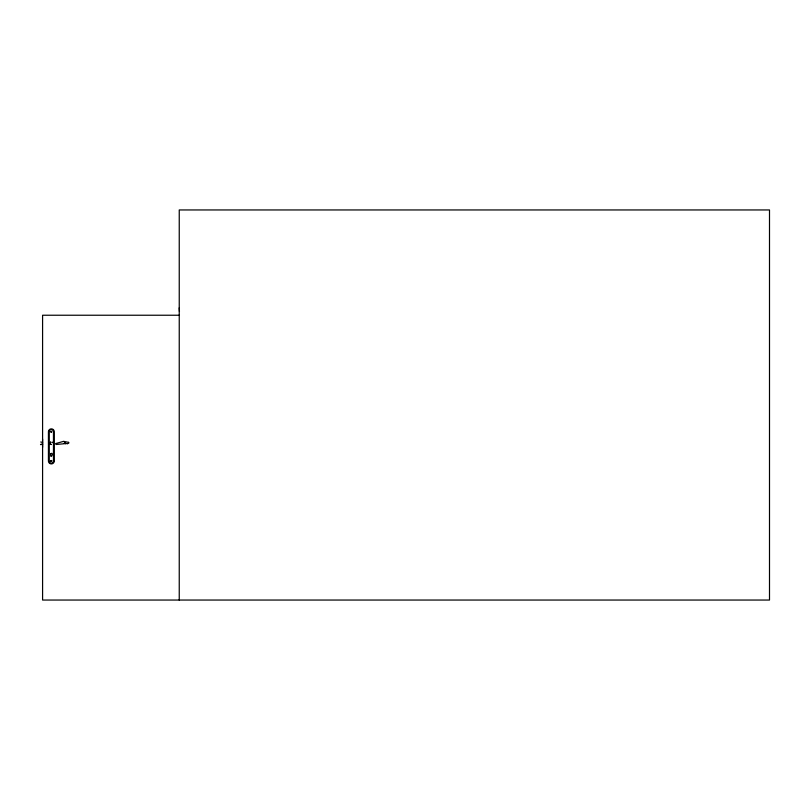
<?xml version="1.0" encoding="UTF-8"?>
<svg xmlns="http://www.w3.org/2000/svg" width="810" height="810" viewBox="0 0 810 810"><rect width="100%" height="100%" fill="white"/><g stroke="black" fill="none" stroke-linecap="round" stroke-linejoin="round"><path stroke-width="1.21" d="M51.425 460.667L51.283 461.285L51.425 460.617M51.425 431.548L51.283 432.155L51.425 431.497M51.01 431.487C50.726 433.482 52.822 430.829 50.949 431.598M55.961 444.508L66.035 443.566L64.334 443.262L67.514 443.677M55.566 443.617L63.575 441.339L68.658 442.371M67.524 443.677L68.739 443.151L68.668 442.371M51.354 460.465C49.724 461.67 53.126 461.295 51.233 460.505M179.243 315.232L42.586 315.232L42.586 600.048L769.5 600.048L769.5 209.952L179.243 209.952L179.243 600.048M51.02 431.76L51.648 431.821M42.586 439.02L42.586 447.373M42.586 442.422L40.723 441.997M42.586 443.971L40.5 444.548L42.586 444.437M51.02 460.88L51.688 460.88L51.02 461.022M179.243 307.841L179.435 311.496M51.354 444.427A1.225 1.225 0 0 1 50.169 443.515M52.215 442.331A1.225 1.225 0 0 1 52.417 442.584M51.354 444.518A1.326 1.326 0 0 1 50.078 443.546M52.285 442.26A1.326 1.326 0 0 1 52.498 442.533M49.248 431.214L49.248 461.568A2.187 2.187 0 0 0 53.46 461.568L53.46 431.214A2.187 2.187 0 0 0 49.248 431.214M50.645 453.701C50.21 461.032 54.503 451.362 50.645 453.701M65.144 443.384L65.863 443.515L64.02 443.232L65.144 443.384M54.28 461.001L54.28 431.781A2.926 2.926 0 0 0 51.354 428.854A2.926 2.926 0 0 0 48.428 431.781L48.428 461.001A2.926 2.926 0 0 0 51.354 463.917A2.926 2.926 0 0 0 54.28 461.001M50.746 442.138A1.225 1.225 0 0 0 50.291 442.584A1.326 1.326 0 0 1 50.696 442.058"/></g></svg>
